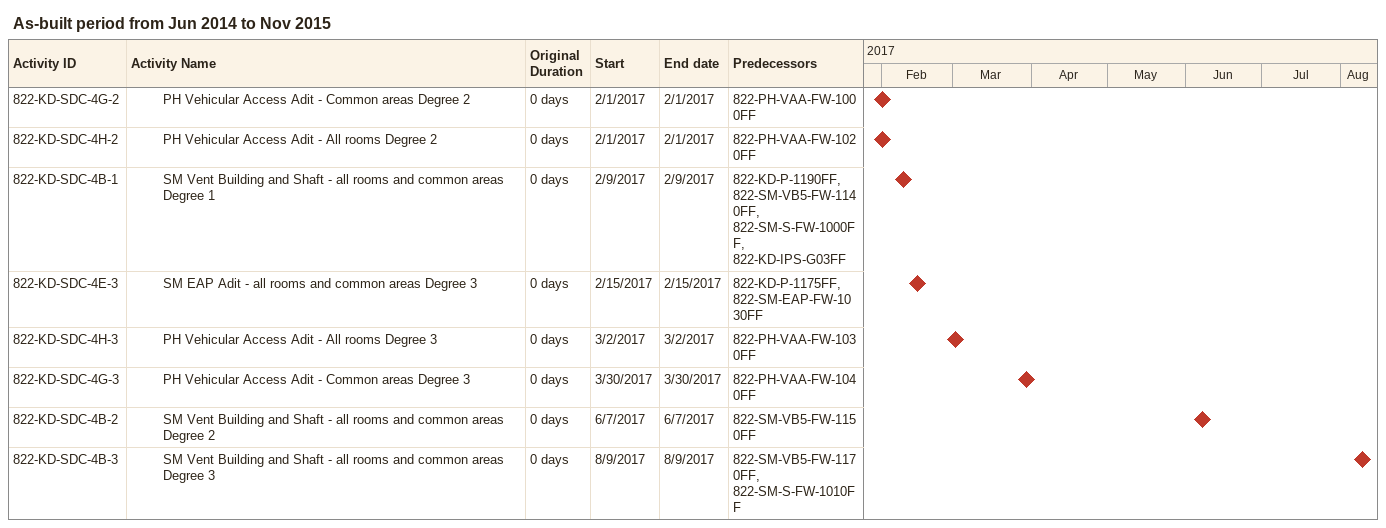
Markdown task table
As-built period from Jun 2014 to Nov 2015

| ID | Level | Task | Original duration | Start | Finish | Predecessors |
|---|---|---|---|---|---|---|
| 822-KD-SDC-4G-2 | 4 | PH Vehicular Access Adit - Common areas Degree 2 | 0d | 2017-02-01 | 2017-02-01 | 822-PH-VAA-FW-1000FF |
| 822-KD-SDC-4H-2 | 4 | PH Vehicular Access Adit - All rooms Degree 2 | 0d | 2017-02-01 | 2017-02-01 | 822-PH-VAA-FW-1020FF |
| 822-KD-SDC-4B-1 | 4 | SM Vent Building and Shaft - all rooms and common areas Degree 1 | 0d | 2017-02-09 | 2017-02-09 | 822-KD-P-1190FF, 822-SM-VB5-FW-1140FF, 822-SM-S-FW-1000FF, 822-KD-IPS-G03FF |
| 822-KD-SDC-4E-3 | 4 | SM EAP Adit - all rooms and common areas Degree 3 | 0d | 2017-02-15 | 2017-02-15 | 822-KD-P-1175FF, 822-SM-EAP-FW-1030FF |
| 822-KD-SDC-4H-3 | 4 | PH Vehicular Access Adit - All rooms Degree 3 | 0d | 2017-03-02 | 2017-03-02 | 822-PH-VAA-FW-1030FF |
| 822-KD-SDC-4G-3 | 4 | PH Vehicular Access Adit - Common areas Degree 3 | 0d | 2017-03-30 | 2017-03-30 | 822-PH-VAA-FW-1040FF |
| 822-KD-SDC-4B-2 | 4 | SM Vent Building and Shaft - all rooms and common areas Degree 2 | 0d | 2017-06-07 | 2017-06-07 | 822-SM-VB5-FW-1150FF |
| 822-KD-SDC-4B-3 | 4 | SM Vent Building and Shaft - all rooms and common areas Degree 3 | 0d | 2017-08-09 | 2017-08-09 | 822-SM-VB5-FW-1170FF, 822-SM-S-FW-1010FF |
